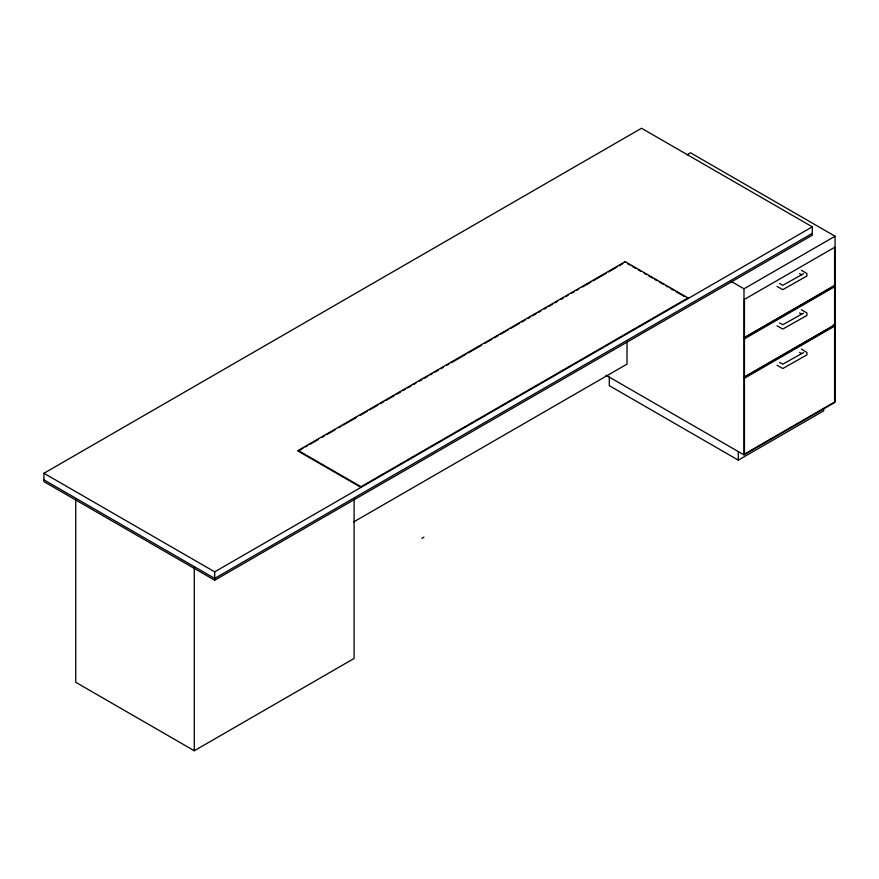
<?xml version="1.0" encoding="UTF-8"?>
<svg xmlns="http://www.w3.org/2000/svg" width="879" height="879" viewBox="0 0 879 879"><rect width="100%" height="100%" fill="white"/><g stroke="black" fill="none" stroke-linecap="round" stroke-linejoin="round"><path stroke-width="1.32" d="M803.505 273.71L782.804 285.312L779.585 283.565M803.505 313.144L782.804 324.736L779.585 322.989M803.505 352.578L782.804 364.17L779.585 362.423M43.95 473.276L641.538 128.257L812.284 226.837L812.284 235.198L214.696 580.206L43.95 481.637L43.95 473.276L214.696 571.855L812.284 226.837M686.938 154.825L690.487 152.77L835.05 236.231L835.05 402.307L743.986 454.872L606.005 375.212M687.993 297.937L360.994 486.724L360.994 487.384L298.179 451.125L298.179 450.466L625.189 261.667L687.993 297.937L687.993 298.596M298.179 451.125L302.936 448.378M305.321 447.004L307.694 445.631M310.078 444.258L318.396 439.456M321.967 437.39L324.34 436.017M326.724 434.644L335.042 429.842M338.613 427.776L340.986 426.403M343.37 425.029L356.445 417.481M360.016 415.426L367.147 411.306M369.532 409.933L377.849 405.12M380.233 403.747L383.793 401.692M386.178 400.319L394.495 395.517M396.879 394.144L400.45 392.078M402.824 390.705L405.208 389.331M407.581 387.958L411.152 385.903M413.526 384.53L415.91 383.156M419.47 381.101L421.854 379.728M424.227 378.355L427.798 376.289M430.172 374.915L432.556 373.542M434.929 372.169L438.5 370.114M440.873 368.74L443.258 367.367M446.818 365.301L449.202 363.928M451.575 362.566L465.848 354.325M468.221 352.951L481.307 345.392M484.867 343.337L492.009 339.217M494.383 337.844L497.953 335.789M500.327 334.416L508.655 329.603M511.029 328.23L519.357 323.428M521.73 322.055L525.301 320M527.675 318.627L530.059 317.253M532.432 315.88L536.003 313.814M538.387 312.441L540.761 311.067M544.332 309.012L546.705 307.639M549.089 306.266L552.649 304.211M555.034 302.837L557.407 301.464M560.978 299.398L563.351 298.025M565.735 296.652L568.109 295.278M571.68 293.223L574.053 291.85M576.437 290.477L578.811 289.103M582.381 287.037L590.699 282.236M593.083 280.862L606.158 273.314M608.543 271.941L616.86 267.139M619.245 265.766L622.804 263.7M812.284 233.407L214.696 578.426L43.95 479.846M730.987 281.302L743.986 288.806L835.05 236.231M353.732 521.895L627.002 364.126L627.002 340.997M744.491 337.481L833.457 286.114L834.6 286.774L744.447 338.822M744.447 337.767L834.6 285.719M421.876 538.333L423.92 537.146M744.491 376.904L833.457 325.549L834.6 326.197L744.447 378.245M744.447 377.201L834.6 325.153L833.457 324.494L833.457 325.549M75.748 498.975L75.748 682.302L194.281 750.743L354.094 658.481L354.094 498.415M609.29 377.113L609.29 385.65L738.294 460.135L823.667 410.845L823.667 408.405M627.562 263.7L629.924 265.062M632.298 266.436L635.858 268.491M638.22 269.853L640.593 271.226M644.153 273.27L646.515 274.644M648.889 276.017L652.449 278.061M654.811 279.434L657.184 280.797M659.558 282.17L663.107 284.225M665.48 285.587L667.853 286.961M670.216 288.323L673.775 290.378M676.149 291.751L684.444 296.542M298.179 450.466L360.994 486.724M801.384 270.26L806.922 273.545L806.922 276.006L782.76 289.652L777.003 286.4M799.571 273.556L801.593 274.753M801.384 309.694L806.922 312.979L806.922 315.44L782.76 329.087L777.003 325.834M799.571 312.99L801.593 314.188M801.384 349.117L806.922 352.413L806.922 354.874L782.76 368.521L777.003 365.257M799.571 352.424L801.593 353.611M743.986 288.806L743.986 454.872M738.294 451.586L738.294 460.135M625.189 261.667L625.189 262.327M214.696 571.855L214.696 580.206M194.281 567.416L194.281 750.743M834.6 247.34L744.447 299.387L744.447 454.091L834.6 402.044L834.6 247.34"/></g></svg>
